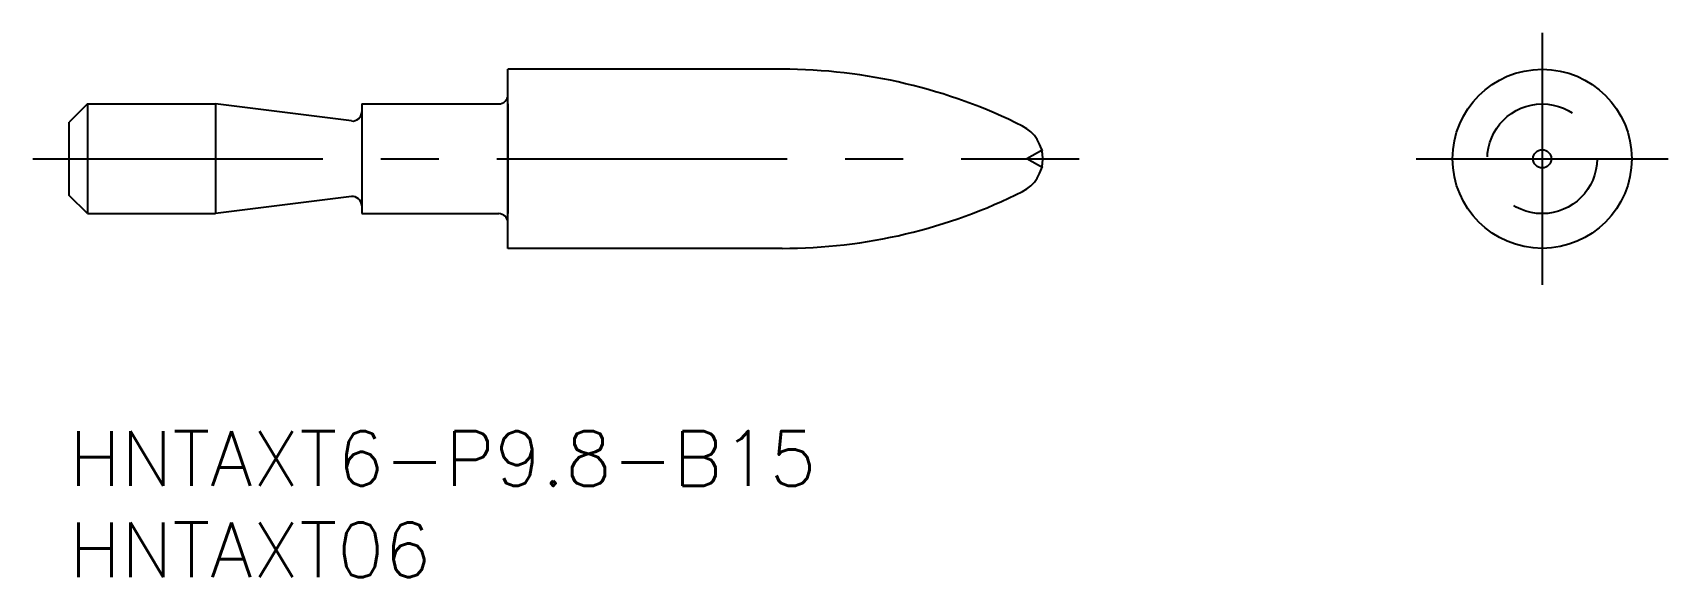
# Model space of a CAD drawing. Extents: x -2 to 87.5, y -8 to 21.8.
import ezdxf

# ---------------------------------------------------------------- set-up
doc = ezdxf.new("R2010")
doc.units = 0
doc.header["$LTSCALE"] = 0.5
doc.linetypes.add('CENTER', pattern=[50.8, 31.75, -6.35, 6.35, -6.35])
doc.linetypes.add('DASHED', pattern=[19.05, 12.7, -6.35])
for name, color, linetype in [('MSM_CENTER', 1, 'CENTER'), ('MSM_CONTINUOUS', 7, 'CONTINUOUS'), ('MSM_DASHED', 4, 'DASHED'), ('MSM_PART_NUMBER', 7, 'CONTINUOUS')]:
    doc.layers.add(name, color=color, linetype=linetype)
doc.styles.get("Standard").update_dxf_attribs({"font": 'txt.shx', "height": 3, "bigfont": 'bigfont.shx'})

# ---------------------------------------------------------------- blocks, each defined once
blk = doc.blocks.new('*U2')
at = {"layer": 'MSM_PART_NUMBER'}
blk.add_text('HNTAXT6-P9.8-B15', height=3, dxfattribs=at).set_placement((0, -3))
blk = doc.blocks.new('*U3')
at = {"layer": 'MSM_PART_NUMBER'}
blk.add_text('HNTAXT06', height=3, dxfattribs=at).set_placement((0, -8))

msp = doc.modelspace()

# ---------------------------------------------------------------- linework, layer by layer
at = {"layer": 'MSM_CENTER'}
for p, q in [((80.596, 21.8), (80.596, 8)), ((-2, 14.9), (55.268, 14.9)), ((73.696, 14.9), (87.496, 14.9))]:
    msp.add_line(p, q, dxfattribs=at)
at = {"layer": 'MSM_CONTINUOUS'}
for p, q in [((24, 10), (24, 19.8)), ((39, 19.8), (24, 19.8)), ((1, 17.9), (0, 16.9)), ((1, 17.9), (1, 11.9)), ((1, 17.9), (8, 17.9)), ((8, 17.9), (8, 11.9)), ((15.438, 16.97), (8, 17.9)), ((16, 17.9), (16, 11.9)), ((16, 17.9), (23.5, 17.9)), ((24, 17.9), (24, 11.9)), ((0, 12.9), (0, 16.9)), ((1, 11.9), (0, 12.9)), ((15.438, 12.83), (8, 11.9)), ((1, 11.9), (8, 11.9)), ((16, 11.9), (23.5, 11.9)), ((39, 10), (24, 10))]:
    msp.add_line(p, q, dxfattribs=at)
for radius in [4.9, 0.5]:
    msp.add_circle((80.596, 14.9), radius, dxfattribs=at)
for centre, radius, start, end in [((39, -9.6), 29.4, 63.40081, 90), ((23.5, 18.4), 0.5, 270, 0), ((15.5, 17.466), 0.5, 262.87498, 0), ((51.268, 14.9), 2, 296.59919, 63.40081), ((15.5, 12.334), 0.5, 0, 97.12502), ((39, 39.4), 29.4, 270, 296.59919), ((23.5, 11.4), 0.5, 0, 90)]:
    msp.add_arc(centre, radius, start, end, dxfattribs=at)
at = {"layer": 'MSM_DASHED'}
for p in [(53.268, 15.4), (53.268, 14.4)]:
    msp.add_line(p, (52.402, 14.9), dxfattribs=at)
msp.add_circle((80.596, 14.9), 3, dxfattribs=at)

# ---------------------------------------------------------------- block references
at = {"layer": 'MSM_CONTINUOUS'}
for name in ['*U2', '*U3']:
    msp.add_blockref(name, (0, 0), dxfattribs=at)

doc.saveas('drawing.dxf')
